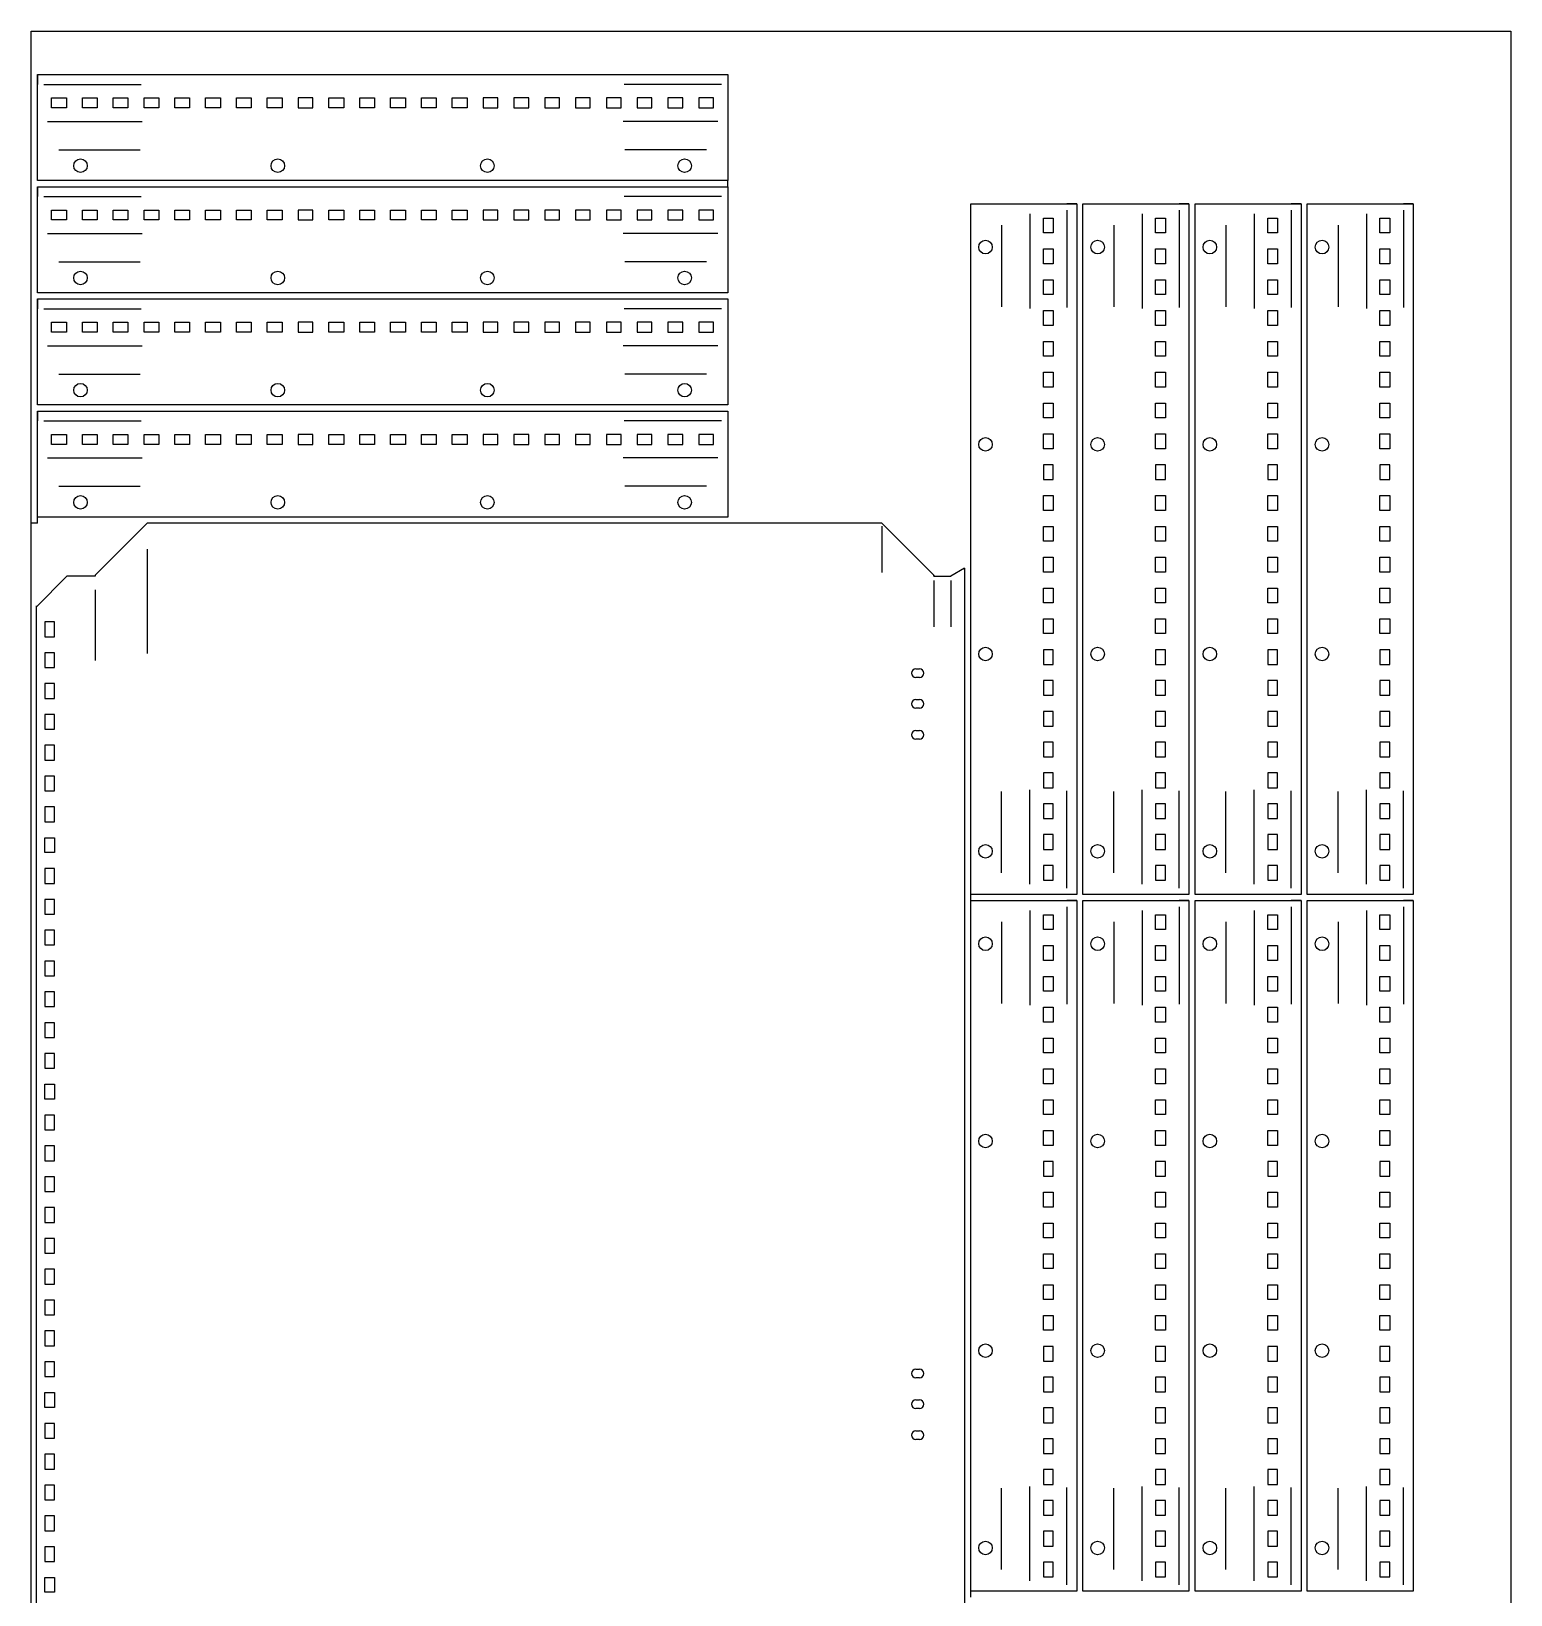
# Model space of a CAD drawing. Header units: millimetres. Extents: x 4422 to 11886, y 3045 to 5549.
# Drawn here: x 9030 to 10230, y 4177 to 5445 of the extents above; entities that cross this region are included whole.
import ezdxf

# ---------------------------------------------------------------- set-up
doc = ezdxf.new("R2010")
doc.units = ezdxf.units.MM

msp = doc.modelspace()

# ---------------------------------------------------------------- linework, layer by layer
for p, q in [((9030.2, 5444.9), (10230.2, 5444.9)), ((9030.2, 3044.9), (9030.2, 5444.9)), ((10230.2, 5444.9), (10230.2, 3044.9)), ((9035.2, 5409.9), (9595.2, 5409.9)), ((9035.2, 5323.9), (9035.2, 5409.9)), ((9035.2, 5409.9), (9035.2, 5401.9)), ((9040.4, 5401.9), (9119.3, 5401.9)), ((9590, 5401.9), (9511.2, 5401.9)), ((9595.2, 5409.9), (9595.2, 5323.9)), ((9035.2, 5348.9), (9035.2, 5371.9)), ((9043.4, 5371.9), (9120.1, 5371.9)), ((9587.1, 5371.9), (9510.4, 5371.9)), ((9035.2, 5323.9), (9035.2, 5348.9)), ((9052.5, 5348.9), (9118.7, 5348.9)), ((9577.9, 5348.9), (9511.8, 5348.9)), ((9035.2, 5323.9), (9035.2, 5335.9)), ((9595.2, 5323.9), (9035.2, 5323.9)), ((9035.2, 5318.9), (9595.2, 5318.9)), ((9035.2, 5232.9), (9035.2, 5318.9)), ((9035.2, 5318.9), (9035.2, 5310.9)), ((9595.2, 5318.9), (9595.2, 5323.9)), ((9595.2, 5318.9), (9595.2, 5232.9)), ((9040.4, 5310.9), (9119.3, 5310.9)), ((9590, 5310.9), (9511.2, 5310.9)), ((9792.2, 4744.9), (9792.2, 5304.9)), ((9792.2, 5304.9), (9878.2, 5304.9)), ((9792.2, 5304.9), (9817.2, 5304.9)), ((9792.2, 5304.9), (9804.2, 5304.9)), ((9817.2, 5304.9), (9840.2, 5304.9)), ((9878.2, 5304.9), (9870.2, 5304.9)), ((9878.2, 5304.9), (9878.2, 4744.9)), ((9883.2, 4744.9), (9883.2, 5304.9)), ((9883.2, 5304.9), (9969.2, 5304.9)), ((9883.2, 5304.9), (9908.2, 5304.9)), ((9883.2, 5304.9), (9895.2, 5304.9)), ((9908.2, 5304.9), (9931.2, 5304.9)), ((9969.2, 5304.9), (9961.2, 5304.9)), ((9969.2, 5304.9), (9969.2, 4744.9)), ((9974.2, 4744.9), (9974.2, 5304.9)), ((9974.2, 5304.9), (10060.2, 5304.9)), ((9974.2, 5304.9), (9999.2, 5304.9)), ((9974.2, 5304.9), (9986.2, 5304.9)), ((9999.2, 5304.9), (10022.2, 5304.9)), ((10060.2, 5304.9), (10052.2, 5304.9)), ((10060.2, 5304.9), (10060.2, 4744.9)), ((10065.2, 4744.9), (10065.2, 5304.9)), ((10065.2, 5304.9), (10151.2, 5304.9)), ((10065.2, 5304.9), (10090.2, 5304.9)), ((10065.2, 5304.9), (10077.2, 5304.9)), ((10090.2, 5304.9), (10113.2, 5304.9)), ((10151.2, 5304.9), (10143.2, 5304.9)), ((10151.2, 5304.9), (10151.2, 4744.9)), ((9817.2, 5287.6), (9817.2, 5221.5)), ((9840.2, 5296.8), (9840.2, 5220.1)), ((9870.2, 5299.8), (9870.2, 5220.9)), ((9908.2, 5287.6), (9908.2, 5221.5)), ((9931.2, 5296.8), (9931.2, 5220.1)), ((9961.2, 5299.8), (9961.2, 5220.9)), ((9999.2, 5287.6), (9999.2, 5221.5)), ((10022.2, 5296.8), (10022.2, 5220.1)), ((10052.2, 5299.8), (10052.2, 5220.9)), ((10090.2, 5287.6), (10090.2, 5221.5)), ((10113.2, 5296.8), (10113.2, 5220.1)), ((10143.2, 5299.8), (10143.2, 5220.9)), ((9035.2, 5257.9), (9035.2, 5280.9)), ((9043.4, 5280.9), (9120.1, 5280.9)), ((9587.1, 5280.9), (9510.4, 5280.9)), ((9035.2, 5232.9), (9035.2, 5257.9)), ((9052.5, 5257.9), (9118.7, 5257.9)), ((9577.9, 5257.9), (9511.8, 5257.9)), ((9035.2, 5232.9), (9035.2, 5244.9)), ((9595.2, 5232.9), (9035.2, 5232.9)), ((9035.2, 5227.9), (9595.2, 5227.9)), ((9035.2, 5141.9), (9035.2, 5227.9)), ((9035.2, 5227.9), (9035.2, 5219.9)), ((9595.2, 5227.9), (9595.2, 5141.9)), ((9040.4, 5219.9), (9119.3, 5219.9)), ((9590, 5219.9), (9511.2, 5219.9)), ((9035.2, 5166.9), (9035.2, 5189.9)), ((9043.4, 5189.9), (9120.1, 5189.9)), ((9587.1, 5189.9), (9510.4, 5189.9)), ((9035.2, 5141.9), (9035.2, 5166.9)), ((9052.5, 5166.9), (9118.7, 5166.9)), ((9577.9, 5166.9), (9511.8, 5166.9)), ((9035.2, 5141.9), (9035.2, 5153.9)), ((9595.2, 5141.9), (9035.2, 5141.9)), ((9035.2, 5136.9), (9595.2, 5136.9)), ((9035.2, 5050.9), (9035.2, 5136.9)), ((9035.2, 5136.9), (9035.2, 5128.9)), ((9595.2, 5136.9), (9595.2, 5050.9)), ((9040.4, 5128.9), (9119.3, 5128.9)), ((9590, 5128.9), (9511.2, 5128.9)), ((9035.2, 5075.9), (9035.2, 5098.9)), ((9043.4, 5098.9), (9120.1, 5098.9)), ((9587.1, 5098.9), (9510.4, 5098.9)), ((9035.2, 5050.9), (9035.2, 5075.9)), ((9052.5, 5075.9), (9118.7, 5075.9)), ((9577.9, 5075.9), (9511.8, 5075.9)), ((9035.2, 5050.9), (9035.2, 5062.9)), ((9035.2, 5045.9), (9035.2, 5050.9)), ((9595.2, 5050.9), (9035.2, 5050.9)), ((9035.2, 5045.9), (9030.2, 5045.9)), ((9720.2, 5045.9), (9124.2, 5045.9)), ((9762.2, 5003.9), (9720.2, 5045.9)), ((9720.2, 5043.5), (9720.2, 5006)), ((9124.2, 5024.8), (9124.2, 4940.4)), ((9787.2, 5009.4), (9776.2, 5002.9)), ((9787.2, 5009.4), (9787.2, 3085.4)), ((9034.2, 4977.9), (9059.2, 5002.9)), ((9082.2, 5002.9), (9059.2, 5002.9)), ((9082.2, 5003.9), (9082.2, 5002.9)), ((9762.2, 5002.9), (9762.2, 5003.9)), ((9762.2, 5003.9), (9762.2, 5002.9)), ((9762.2, 5002.9), (9776.2, 5002.9)), ((9762.2, 4999.4), (9762.2, 4961.9)), ((9776.2, 4999.4), (9776.2, 4961.9)), ((9082.2, 4991.9), (9082.2, 4934.6)), ((9034.2, 4978.9), (9034.2, 3116.9)), ((9817.2, 4762.3), (9817.2, 4828.4)), ((9840.2, 4753.1), (9840.2, 4829.8)), ((9870.2, 4750.1), (9870.2, 4829)), ((9908.2, 4762.3), (9908.2, 4828.4)), ((9931.2, 4753.1), (9931.2, 4829.8)), ((9961.2, 4750.1), (9961.2, 4829)), ((9999.2, 4762.3), (9999.2, 4828.4)), ((10022.2, 4753.1), (10022.2, 4829.8)), ((10052.2, 4750.1), (10052.2, 4829)), ((10090.2, 4762.3), (10090.2, 4828.4)), ((10113.2, 4753.1), (10113.2, 4829.8)), ((10143.2, 4750.1), (10143.2, 4829)), ((9792.2, 4739.9), (9792.2, 4744.9)), ((9878.2, 4744.9), (9792.2, 4744.9)), ((9969.2, 4744.9), (9883.2, 4744.9)), ((10060.2, 4744.9), (9974.2, 4744.9)), ((10151.2, 4744.9), (10065.2, 4744.9)), ((9792.2, 4179.9), (9792.2, 4739.9)), ((9792.2, 4739.9), (9878.2, 4739.9)), ((9792.2, 4739.9), (9817.2, 4739.9)), ((9792.2, 4739.9), (9804.2, 4739.9)), ((9817.2, 4739.9), (9840.2, 4739.9)), ((9840.2, 4731.8), (9840.2, 4655.1)), ((9878.2, 4739.9), (9870.2, 4739.9)), ((9870.2, 4734.8), (9870.2, 4655.9)), ((9878.2, 4739.9), (9878.2, 4179.9)), ((9883.2, 4179.9), (9883.2, 4739.9)), ((9883.2, 4739.9), (9969.2, 4739.9)), ((9883.2, 4739.9), (9908.2, 4739.9)), ((9883.2, 4739.9), (9895.2, 4739.9)), ((9908.2, 4739.9), (9931.2, 4739.9)), ((9931.2, 4731.8), (9931.2, 4655.1)), ((9969.2, 4739.9), (9961.2, 4739.9)), ((9961.2, 4734.8), (9961.2, 4655.9)), ((9969.2, 4739.9), (9969.2, 4179.9)), ((9974.2, 4179.9), (9974.2, 4739.9)), ((9974.2, 4739.9), (10060.2, 4739.9)), ((9974.2, 4739.9), (9999.2, 4739.9)), ((9974.2, 4739.9), (9986.2, 4739.9)), ((9999.2, 4739.9), (10022.2, 4739.9)), ((10022.2, 4731.8), (10022.2, 4655.1)), ((10060.2, 4739.9), (10052.2, 4739.9)), ((10052.2, 4734.8), (10052.2, 4655.9)), ((10060.2, 4739.9), (10060.2, 4179.9)), ((10065.2, 4179.9), (10065.2, 4739.9)), ((10065.2, 4739.9), (10151.2, 4739.9)), ((10065.2, 4739.9), (10090.2, 4739.9)), ((10065.2, 4739.9), (10077.2, 4739.9)), ((10090.2, 4739.9), (10113.2, 4739.9)), ((10113.2, 4731.8), (10113.2, 4655.1)), ((10151.2, 4739.9), (10143.2, 4739.9)), ((10143.2, 4734.8), (10143.2, 4655.9)), ((10151.2, 4739.9), (10151.2, 4179.9)), ((9817.2, 4722.6), (9817.2, 4656.5)), ((9908.2, 4722.6), (9908.2, 4656.5)), ((9999.2, 4722.6), (9999.2, 4656.5)), ((10090.2, 4722.6), (10090.2, 4656.5)), ((9817.2, 4197.3), (9817.2, 4263.4)), ((9840.2, 4188.1), (9840.2, 4264.8)), ((9870.2, 4185.1), (9870.2, 4264)), ((9908.2, 4197.3), (9908.2, 4263.4)), ((9931.2, 4188.1), (9931.2, 4264.8)), ((9961.2, 4185.1), (9961.2, 4264)), ((9999.2, 4197.3), (9999.2, 4263.4)), ((10022.2, 4188.1), (10022.2, 4264.8)), ((10052.2, 4185.1), (10052.2, 4264)), ((10090.2, 4197.3), (10090.2, 4263.4)), ((10113.2, 4188.1), (10113.2, 4264.8)), ((10143.2, 4185.1), (10143.2, 4264)), ((9792.2, 4174.9), (9792.2, 4179.9)), ((9878.2, 4179.9), (9792.2, 4179.9)), ((9969.2, 4179.9), (9883.2, 4179.9)), ((10060.2, 4179.9), (9974.2, 4179.9)), ((10151.2, 4179.9), (10065.2, 4179.9))]:
    msp.add_line(p, q)
at = {"color": 1}
for p, q in [((9124.2, 5045.9), (9082.2, 5003.9)), ((9787.2, 5008.4), (9787.2, 5009.4)), ((9082.2, 5003.9), (9082.2, 5002.9)), ((9034.2, 4977.9), (9034.2, 4920.4))]:
    msp.add_line(p, q, dxfattribs=at)
at = {"color": 0}
for points in [[(9058.7, 5382.9), (9046.7, 5382.9), (9046.7, 5390.9), (9058.7, 5390.9)], [(9083.7, 5382.9), (9071.7, 5382.9), (9071.7, 5390.9), (9083.7, 5390.9)], [(9108.7, 5382.9), (9096.7, 5382.9), (9096.7, 5390.9), (9108.7, 5390.9)], [(9133.7, 5382.9), (9121.7, 5382.9), (9121.7, 5390.9), (9133.7, 5390.9)], [(9158.7, 5382.9), (9146.7, 5382.9), (9146.7, 5390.9), (9158.7, 5390.9)], [(9183.7, 5382.9), (9171.7, 5382.9), (9171.7, 5390.9), (9183.7, 5390.9)], [(9208.7, 5382.9), (9196.7, 5382.9), (9196.7, 5390.9), (9208.7, 5390.9)], [(9233.7, 5382.9), (9221.7, 5382.9), (9221.7, 5390.9), (9233.7, 5390.9)], [(9246.7, 5382.9), (9258.7, 5382.9), (9258.7, 5390.9), (9246.7, 5390.9)], [(9283.7, 5382.9), (9271.7, 5382.9), (9271.7, 5390.9), (9283.7, 5390.9)], [(9308.7, 5382.9), (9296.7, 5382.9), (9296.7, 5390.9), (9308.7, 5390.9)], [(9333.7, 5382.9), (9321.7, 5382.9), (9321.7, 5390.9), (9333.7, 5390.9)], [(9358.7, 5382.9), (9346.7, 5382.9), (9346.7, 5390.9), (9358.7, 5390.9)], [(9383.7, 5382.9), (9371.7, 5382.9), (9371.7, 5390.9), (9383.7, 5390.9)], [(9396.7, 5382.9), (9408.7, 5382.9), (9408.7, 5390.9), (9396.7, 5390.9)], [(9421.7, 5382.9), (9433.7, 5382.9), (9433.7, 5390.9), (9421.7, 5390.9)], [(9446.7, 5382.9), (9458.7, 5382.9), (9458.7, 5390.9), (9446.7, 5390.9)], [(9471.7, 5382.9), (9483.7, 5382.9), (9483.7, 5390.9), (9471.7, 5390.9)], [(9496.7, 5382.9), (9508.7, 5382.9), (9508.7, 5390.9), (9496.7, 5390.9)], [(9521.7, 5382.9), (9533.7, 5382.9), (9533.7, 5390.9), (9521.7, 5390.9)], [(9546.7, 5382.9), (9558.7, 5382.9), (9558.7, 5390.9), (9546.7, 5390.9)], [(9571.7, 5382.9), (9583.7, 5382.9), (9583.7, 5390.9), (9571.7, 5390.9)], [(9058.7, 5291.9), (9046.7, 5291.9), (9046.7, 5299.9), (9058.7, 5299.9)], [(9083.7, 5291.9), (9071.7, 5291.9), (9071.7, 5299.9), (9083.7, 5299.9)], [(9108.7, 5291.9), (9096.7, 5291.9), (9096.7, 5299.9), (9108.7, 5299.9)], [(9133.7, 5291.9), (9121.7, 5291.9), (9121.7, 5299.9), (9133.7, 5299.9)], [(9158.7, 5291.9), (9146.7, 5291.9), (9146.7, 5299.9), (9158.7, 5299.9)], [(9183.7, 5291.9), (9171.7, 5291.9), (9171.7, 5299.9), (9183.7, 5299.9)], [(9208.7, 5291.9), (9196.7, 5291.9), (9196.7, 5299.9), (9208.7, 5299.9)], [(9233.7, 5291.9), (9221.7, 5291.9), (9221.7, 5299.9), (9233.7, 5299.9)], [(9246.7, 5291.9), (9258.7, 5291.9), (9258.7, 5299.9), (9246.7, 5299.9)], [(9283.7, 5291.9), (9271.7, 5291.9), (9271.7, 5299.9), (9283.7, 5299.9)], [(9308.7, 5291.9), (9296.7, 5291.9), (9296.7, 5299.9), (9308.7, 5299.9)], [(9333.7, 5291.9), (9321.7, 5291.9), (9321.7, 5299.9), (9333.7, 5299.9)], [(9358.7, 5291.9), (9346.7, 5291.9), (9346.7, 5299.9), (9358.7, 5299.9)], [(9383.7, 5291.9), (9371.7, 5291.9), (9371.7, 5299.9), (9383.7, 5299.9)], [(9396.7, 5291.9), (9408.7, 5291.9), (9408.7, 5299.9), (9396.7, 5299.9)], [(9421.7, 5291.9), (9433.7, 5291.9), (9433.7, 5299.9), (9421.7, 5299.9)], [(9446.7, 5291.9), (9458.7, 5291.9), (9458.7, 5299.9), (9446.7, 5299.9)], [(9471.7, 5291.9), (9483.7, 5291.9), (9483.7, 5299.9), (9471.7, 5299.9)], [(9496.7, 5291.9), (9508.7, 5291.9), (9508.7, 5299.9), (9496.7, 5299.9)], [(9521.7, 5291.9), (9533.7, 5291.9), (9533.7, 5299.9), (9521.7, 5299.9)], [(9546.7, 5291.9), (9558.7, 5291.9), (9558.7, 5299.9), (9546.7, 5299.9)], [(9571.7, 5291.9), (9583.7, 5291.9), (9583.7, 5299.9), (9571.7, 5299.9)], [(9851.2, 5281.4), (9851.2, 5293.4), (9859.2, 5293.4), (9859.2, 5281.4)], [(9942.2, 5281.4), (9942.2, 5293.4), (9950.2, 5293.4), (9950.2, 5281.4)], [(10033.2, 5281.4), (10033.2, 5293.4), (10041.2, 5293.4), (10041.2, 5281.4)], [(10124.2, 5281.4), (10124.2, 5293.4), (10132.2, 5293.4), (10132.2, 5281.4)], [(9851.2, 5256.4), (9851.2, 5268.4), (9859.2, 5268.4), (9859.2, 5256.4)], [(9942.2, 5256.4), (9942.2, 5268.4), (9950.2, 5268.4), (9950.2, 5256.4)], [(10033.2, 5256.4), (10033.2, 5268.4), (10041.2, 5268.4), (10041.2, 5256.4)], [(10124.2, 5256.4), (10124.2, 5268.4), (10132.2, 5268.4), (10132.2, 5256.4)], [(9851.2, 5231.4), (9851.2, 5243.4), (9859.2, 5243.4), (9859.2, 5231.4)], [(9942.2, 5231.4), (9942.2, 5243.4), (9950.2, 5243.4), (9950.2, 5231.4)], [(10033.2, 5231.4), (10033.2, 5243.4), (10041.2, 5243.4), (10041.2, 5231.4)], [(10124.2, 5231.4), (10124.2, 5243.4), (10132.2, 5243.4), (10132.2, 5231.4)], [(9851.2, 5206.4), (9851.2, 5218.4), (9859.2, 5218.4), (9859.2, 5206.4)], [(9942.2, 5206.4), (9942.2, 5218.4), (9950.2, 5218.4), (9950.2, 5206.4)], [(10033.2, 5206.4), (10033.2, 5218.4), (10041.2, 5218.4), (10041.2, 5206.4)], [(10124.2, 5206.4), (10124.2, 5218.4), (10132.2, 5218.4), (10132.2, 5206.4)], [(9058.7, 5200.9), (9046.7, 5200.9), (9046.7, 5208.9), (9058.7, 5208.9)], [(9083.7, 5200.9), (9071.7, 5200.9), (9071.7, 5208.9), (9083.7, 5208.9)], [(9108.7, 5200.9), (9096.7, 5200.9), (9096.7, 5208.9), (9108.7, 5208.9)], [(9133.7, 5200.9), (9121.7, 5200.9), (9121.7, 5208.9), (9133.7, 5208.9)], [(9158.7, 5200.9), (9146.7, 5200.9), (9146.7, 5208.9), (9158.7, 5208.9)], [(9183.7, 5200.9), (9171.7, 5200.9), (9171.7, 5208.9), (9183.7, 5208.9)], [(9208.7, 5200.9), (9196.7, 5200.9), (9196.7, 5208.9), (9208.7, 5208.9)], [(9233.7, 5200.9), (9221.7, 5200.9), (9221.7, 5208.9), (9233.7, 5208.9)], [(9246.7, 5200.9), (9258.7, 5200.9), (9258.7, 5208.9), (9246.7, 5208.9)], [(9283.7, 5200.9), (9271.7, 5200.9), (9271.7, 5208.9), (9283.7, 5208.9)], [(9308.7, 5200.9), (9296.7, 5200.9), (9296.7, 5208.9), (9308.7, 5208.9)], [(9333.7, 5200.9), (9321.7, 5200.9), (9321.7, 5208.9), (9333.7, 5208.9)], [(9358.7, 5200.9), (9346.7, 5200.9), (9346.7, 5208.9), (9358.7, 5208.9)], [(9383.7, 5200.9), (9371.7, 5200.9), (9371.7, 5208.9), (9383.7, 5208.9)], [(9396.7, 5200.9), (9408.7, 5200.9), (9408.7, 5208.9), (9396.7, 5208.9)], [(9421.7, 5200.9), (9433.7, 5200.9), (9433.7, 5208.9), (9421.7, 5208.9)], [(9446.7, 5200.9), (9458.7, 5200.9), (9458.7, 5208.9), (9446.7, 5208.9)], [(9471.7, 5200.9), (9483.7, 5200.9), (9483.7, 5208.9), (9471.7, 5208.9)], [(9496.7, 5200.9), (9508.7, 5200.9), (9508.7, 5208.9), (9496.7, 5208.9)], [(9521.7, 5200.9), (9533.7, 5200.9), (9533.7, 5208.9), (9521.7, 5208.9)], [(9546.7, 5200.9), (9558.7, 5200.9), (9558.7, 5208.9), (9546.7, 5208.9)], [(9571.7, 5200.9), (9583.7, 5200.9), (9583.7, 5208.9), (9571.7, 5208.9)], [(9851.2, 5181.4), (9851.2, 5193.4), (9859.2, 5193.4), (9859.2, 5181.4)], [(9942.2, 5181.4), (9942.2, 5193.4), (9950.2, 5193.4), (9950.2, 5181.4)], [(10033.2, 5181.4), (10033.2, 5193.4), (10041.2, 5193.4), (10041.2, 5181.4)], [(10124.2, 5181.4), (10124.2, 5193.4), (10132.2, 5193.4), (10132.2, 5181.4)], [(9851.2, 5156.4), (9851.2, 5168.4), (9859.2, 5168.4), (9859.2, 5156.4)], [(9942.2, 5156.4), (9942.2, 5168.4), (9950.2, 5168.4), (9950.2, 5156.4)], [(10033.2, 5156.4), (10033.2, 5168.4), (10041.2, 5168.4), (10041.2, 5156.4)], [(10124.2, 5156.4), (10124.2, 5168.4), (10132.2, 5168.4), (10132.2, 5156.4)], [(9851.2, 5131.4), (9851.2, 5143.4), (9859.2, 5143.4), (9859.2, 5131.4)], [(9942.2, 5131.4), (9942.2, 5143.4), (9950.2, 5143.4), (9950.2, 5131.4)], [(10033.2, 5131.4), (10033.2, 5143.4), (10041.2, 5143.4), (10041.2, 5131.4)], [(10124.2, 5131.4), (10124.2, 5143.4), (10132.2, 5143.4), (10132.2, 5131.4)], [(9058.7, 5109.9), (9046.7, 5109.9), (9046.7, 5117.9), (9058.7, 5117.9)], [(9083.7, 5109.9), (9071.7, 5109.9), (9071.7, 5117.9), (9083.7, 5117.9)], [(9108.7, 5109.9), (9096.7, 5109.9), (9096.7, 5117.9), (9108.7, 5117.9)], [(9133.7, 5109.9), (9121.7, 5109.9), (9121.7, 5117.9), (9133.7, 5117.9)], [(9158.7, 5109.9), (9146.7, 5109.9), (9146.7, 5117.9), (9158.7, 5117.9)], [(9183.7, 5109.9), (9171.7, 5109.9), (9171.7, 5117.9), (9183.7, 5117.9)], [(9208.7, 5109.9), (9196.7, 5109.9), (9196.7, 5117.9), (9208.7, 5117.9)], [(9233.7, 5109.9), (9221.7, 5109.9), (9221.7, 5117.9), (9233.7, 5117.9)], [(9246.7, 5109.9), (9258.7, 5109.9), (9258.7, 5117.9), (9246.7, 5117.9)], [(9283.7, 5109.9), (9271.7, 5109.9), (9271.7, 5117.9), (9283.7, 5117.9)], [(9308.7, 5109.9), (9296.7, 5109.9), (9296.7, 5117.9), (9308.7, 5117.9)], [(9333.7, 5109.9), (9321.7, 5109.9), (9321.7, 5117.9), (9333.7, 5117.9)], [(9358.7, 5109.9), (9346.7, 5109.9), (9346.7, 5117.9), (9358.7, 5117.9)], [(9383.7, 5109.9), (9371.7, 5109.9), (9371.7, 5117.9), (9383.7, 5117.9)], [(9396.7, 5109.9), (9408.7, 5109.9), (9408.7, 5117.9), (9396.7, 5117.9)], [(9421.7, 5109.9), (9433.7, 5109.9), (9433.7, 5117.9), (9421.7, 5117.9)], [(9446.7, 5109.9), (9458.7, 5109.9), (9458.7, 5117.9), (9446.7, 5117.9)], [(9471.7, 5109.9), (9483.7, 5109.9), (9483.7, 5117.9), (9471.7, 5117.9)], [(9496.7, 5109.9), (9508.7, 5109.9), (9508.7, 5117.9), (9496.7, 5117.9)], [(9521.7, 5109.9), (9533.7, 5109.9), (9533.7, 5117.9), (9521.7, 5117.9)], [(9546.7, 5109.9), (9558.7, 5109.9), (9558.7, 5117.9), (9546.7, 5117.9)], [(9571.7, 5109.9), (9583.7, 5109.9), (9583.7, 5117.9), (9571.7, 5117.9)], [(9851.2, 5106.4), (9851.2, 5118.4), (9859.2, 5118.4), (9859.2, 5106.4)], [(9942.2, 5106.4), (9942.2, 5118.4), (9950.2, 5118.4), (9950.2, 5106.4)], [(10033.2, 5106.4), (10033.2, 5118.4), (10041.2, 5118.4), (10041.2, 5106.4)], [(10124.2, 5106.4), (10124.2, 5118.4), (10132.2, 5118.4), (10132.2, 5106.4)], [(9851.2, 5093.4), (9851.2, 5081.4), (9859.2, 5081.4), (9859.2, 5093.4)], [(9942.2, 5093.4), (9942.2, 5081.4), (9950.2, 5081.4), (9950.2, 5093.4)], [(10033.2, 5093.4), (10033.2, 5081.4), (10041.2, 5081.4), (10041.2, 5093.4)], [(10124.2, 5093.4), (10124.2, 5081.4), (10132.2, 5081.4), (10132.2, 5093.4)], [(9851.2, 5056.4), (9851.2, 5068.4), (9859.2, 5068.4), (9859.2, 5056.4)], [(9942.2, 5056.4), (9942.2, 5068.4), (9950.2, 5068.4), (9950.2, 5056.4)], [(10033.2, 5056.4), (10033.2, 5068.4), (10041.2, 5068.4), (10041.2, 5056.4)], [(10124.2, 5056.4), (10124.2, 5068.4), (10132.2, 5068.4), (10132.2, 5056.4)], [(9851.2, 5031.4), (9851.2, 5043.4), (9859.2, 5043.4), (9859.2, 5031.4)], [(9942.2, 5031.4), (9942.2, 5043.4), (9950.2, 5043.4), (9950.2, 5031.4)], [(10033.2, 5031.4), (10033.2, 5043.4), (10041.2, 5043.4), (10041.2, 5031.4)], [(10124.2, 5031.4), (10124.2, 5043.4), (10132.2, 5043.4), (10132.2, 5031.4)], [(9851.2, 5006.4), (9851.2, 5018.4), (9859.2, 5018.4), (9859.2, 5006.4)], [(9942.2, 5006.4), (9942.2, 5018.4), (9950.2, 5018.4), (9950.2, 5006.4)], [(10033.2, 5006.4), (10033.2, 5018.4), (10041.2, 5018.4), (10041.2, 5006.4)], [(10124.2, 5006.4), (10124.2, 5018.4), (10132.2, 5018.4), (10132.2, 5006.4)], [(9851.2, 4981.4), (9851.2, 4993.4), (9859.2, 4993.4), (9859.2, 4981.4)], [(9942.2, 4981.4), (9942.2, 4993.4), (9950.2, 4993.4), (9950.2, 4981.4)], [(10033.2, 4981.4), (10033.2, 4993.4), (10041.2, 4993.4), (10041.2, 4981.4)], [(10124.2, 4981.4), (10124.2, 4993.4), (10132.2, 4993.4), (10132.2, 4981.4)], [(9049.2, 4953.9), (9049.2, 4965.9), (9041.2, 4965.9), (9041.2, 4953.9)], [(9851.2, 4956.4), (9851.2, 4968.4), (9859.2, 4968.4), (9859.2, 4956.4)], [(9942.2, 4956.4), (9942.2, 4968.4), (9950.2, 4968.4), (9950.2, 4956.4)], [(10033.2, 4956.4), (10033.2, 4968.4), (10041.2, 4968.4), (10041.2, 4956.4)], [(10124.2, 4956.4), (10124.2, 4968.4), (10132.2, 4968.4), (10132.2, 4956.4)], [(9049.2, 4928.9), (9049.2, 4940.9), (9041.2, 4940.9), (9041.2, 4928.9)], [(9851.2, 4943.4), (9851.2, 4931.4), (9859.2, 4931.4), (9859.2, 4943.4)], [(9942.2, 4943.4), (9942.2, 4931.4), (9950.2, 4931.4), (9950.2, 4943.4)], [(10033.2, 4943.4), (10033.2, 4931.4), (10041.2, 4931.4), (10041.2, 4943.4)], [(10124.2, 4943.4), (10124.2, 4931.4), (10132.2, 4931.4), (10132.2, 4943.4)], [(9049.2, 4903.9), (9049.2, 4915.9), (9041.2, 4915.9), (9041.2, 4903.9)], [(9851.2, 4918.4), (9851.2, 4906.4), (9859.2, 4906.4), (9859.2, 4918.4)], [(9942.2, 4918.4), (9942.2, 4906.4), (9950.2, 4906.4), (9950.2, 4918.4)], [(10033.2, 4918.4), (10033.2, 4906.4), (10041.2, 4906.4), (10041.2, 4918.4)], [(10124.2, 4918.4), (10124.2, 4906.4), (10132.2, 4906.4), (10132.2, 4918.4)], [(9049.2, 4878.9), (9049.2, 4890.9), (9041.2, 4890.9), (9041.2, 4878.9)], [(9851.2, 4893.4), (9851.2, 4881.4), (9859.2, 4881.4), (9859.2, 4893.4)], [(9942.2, 4893.4), (9942.2, 4881.4), (9950.2, 4881.4), (9950.2, 4893.4)], [(10033.2, 4893.4), (10033.2, 4881.4), (10041.2, 4881.4), (10041.2, 4893.4)], [(10124.2, 4893.4), (10124.2, 4881.4), (10132.2, 4881.4), (10132.2, 4893.4)], [(9049.2, 4853.9), (9049.2, 4865.9), (9041.2, 4865.9), (9041.2, 4853.9)], [(9851.2, 4868.4), (9851.2, 4856.4), (9859.2, 4856.4), (9859.2, 4868.4)], [(9942.2, 4868.4), (9942.2, 4856.4), (9950.2, 4856.4), (9950.2, 4868.4)], [(10033.2, 4868.4), (10033.2, 4856.4), (10041.2, 4856.4), (10041.2, 4868.4)], [(10124.2, 4868.4), (10124.2, 4856.4), (10132.2, 4856.4), (10132.2, 4868.4)], [(9049.2, 4828.9), (9049.2, 4840.9), (9041.2, 4840.9), (9041.2, 4828.9)], [(9851.2, 4843.4), (9851.2, 4831.4), (9859.2, 4831.4), (9859.2, 4843.4)], [(9942.2, 4843.4), (9942.2, 4831.4), (9950.2, 4831.4), (9950.2, 4843.4)], [(10033.2, 4843.4), (10033.2, 4831.4), (10041.2, 4831.4), (10041.2, 4843.4)], [(10124.2, 4843.4), (10124.2, 4831.4), (10132.2, 4831.4), (10132.2, 4843.4)], [(9851.2, 4818.4), (9851.2, 4806.4), (9859.2, 4806.4), (9859.2, 4818.4)], [(9942.2, 4818.4), (9942.2, 4806.4), (9950.2, 4806.4), (9950.2, 4818.4)], [(10033.2, 4818.4), (10033.2, 4806.4), (10041.2, 4806.4), (10041.2, 4818.4)], [(10124.2, 4818.4), (10124.2, 4806.4), (10132.2, 4806.4), (10132.2, 4818.4)], [(9049.2, 4803.9), (9049.2, 4815.9), (9041.2, 4815.9), (9041.2, 4803.9)], [(9851.2, 4793.4), (9851.2, 4781.4), (9859.2, 4781.4), (9859.2, 4793.4)], [(9942.2, 4793.4), (9942.2, 4781.4), (9950.2, 4781.4), (9950.2, 4793.4)], [(10033.2, 4793.4), (10033.2, 4781.4), (10041.2, 4781.4), (10041.2, 4793.4)], [(10124.2, 4793.4), (10124.2, 4781.4), (10132.2, 4781.4), (10132.2, 4793.4)], [(9049.2, 4790.9), (9049.2, 4778.9), (9041.2, 4778.9), (9041.2, 4790.9)], [(9851.2, 4768.4), (9851.2, 4756.4), (9859.2, 4756.4), (9859.2, 4768.4)], [(9942.2, 4768.4), (9942.2, 4756.4), (9950.2, 4756.4), (9950.2, 4768.4)], [(10033.2, 4768.4), (10033.2, 4756.4), (10041.2, 4756.4), (10041.2, 4768.4)], [(10124.2, 4768.4), (10124.2, 4756.4), (10132.2, 4756.4), (10132.2, 4768.4)], [(9049.2, 4753.9), (9049.2, 4765.9), (9041.2, 4765.9), (9041.2, 4753.9)], [(9049.2, 4728.9), (9049.2, 4740.9), (9041.2, 4740.9), (9041.2, 4728.9)], [(9851.2, 4716.4), (9851.2, 4728.4), (9859.2, 4728.4), (9859.2, 4716.4)], [(9942.2, 4716.4), (9942.2, 4728.4), (9950.2, 4728.4), (9950.2, 4716.4)], [(10033.2, 4716.4), (10033.2, 4728.4), (10041.2, 4728.4), (10041.2, 4716.4)], [(10124.2, 4716.4), (10124.2, 4728.4), (10132.2, 4728.4), (10132.2, 4716.4)], [(9049.2, 4703.9), (9049.2, 4715.9), (9041.2, 4715.9), (9041.2, 4703.9)], [(9851.2, 4691.4), (9851.2, 4703.4), (9859.2, 4703.4), (9859.2, 4691.4)], [(9942.2, 4691.4), (9942.2, 4703.4), (9950.2, 4703.4), (9950.2, 4691.4)], [(10033.2, 4691.4), (10033.2, 4703.4), (10041.2, 4703.4), (10041.2, 4691.4)], [(10124.2, 4691.4), (10124.2, 4703.4), (10132.2, 4703.4), (10132.2, 4691.4)], [(9049.2, 4678.9), (9049.2, 4690.9), (9041.2, 4690.9), (9041.2, 4678.9)], [(9851.2, 4666.4), (9851.2, 4678.4), (9859.2, 4678.4), (9859.2, 4666.4)], [(9942.2, 4666.4), (9942.2, 4678.4), (9950.2, 4678.4), (9950.2, 4666.4)], [(10033.2, 4666.4), (10033.2, 4678.4), (10041.2, 4678.4), (10041.2, 4666.4)], [(10124.2, 4666.4), (10124.2, 4678.4), (10132.2, 4678.4), (10132.2, 4666.4)], [(9049.2, 4653.9), (9049.2, 4665.9), (9041.2, 4665.9), (9041.2, 4653.9)], [(9049.2, 4628.9), (9049.2, 4640.9), (9041.2, 4640.9), (9041.2, 4628.9)], [(9851.2, 4641.4), (9851.2, 4653.4), (9859.2, 4653.4), (9859.2, 4641.4)], [(9942.2, 4641.4), (9942.2, 4653.4), (9950.2, 4653.4), (9950.2, 4641.4)], [(10033.2, 4641.4), (10033.2, 4653.4), (10041.2, 4653.4), (10041.2, 4641.4)], [(10124.2, 4641.4), (10124.2, 4653.4), (10132.2, 4653.4), (10132.2, 4641.4)], [(9851.2, 4616.4), (9851.2, 4628.4), (9859.2, 4628.4), (9859.2, 4616.4)], [(9942.2, 4616.4), (9942.2, 4628.4), (9950.2, 4628.4), (9950.2, 4616.4)], [(10033.2, 4616.4), (10033.2, 4628.4), (10041.2, 4628.4), (10041.2, 4616.4)], [(10124.2, 4616.4), (10124.2, 4628.4), (10132.2, 4628.4), (10132.2, 4616.4)], [(9049.2, 4603.9), (9049.2, 4615.9), (9041.2, 4615.9), (9041.2, 4603.9)], [(9851.2, 4591.4), (9851.2, 4603.4), (9859.2, 4603.4), (9859.2, 4591.4)], [(9942.2, 4591.4), (9942.2, 4603.4), (9950.2, 4603.4), (9950.2, 4591.4)], [(10033.2, 4591.4), (10033.2, 4603.4), (10041.2, 4603.4), (10041.2, 4591.4)], [(10124.2, 4591.4), (10124.2, 4603.4), (10132.2, 4603.4), (10132.2, 4591.4)], [(9049.2, 4590.9), (9049.2, 4578.9), (9041.2, 4578.9), (9041.2, 4590.9)], [(9851.2, 4566.4), (9851.2, 4578.4), (9859.2, 4578.4), (9859.2, 4566.4)], [(9942.2, 4566.4), (9942.2, 4578.4), (9950.2, 4578.4), (9950.2, 4566.4)], [(10033.2, 4566.4), (10033.2, 4578.4), (10041.2, 4578.4), (10041.2, 4566.4)], [(10124.2, 4566.4), (10124.2, 4578.4), (10132.2, 4578.4), (10132.2, 4566.4)], [(9049.2, 4553.9), (9049.2, 4565.9), (9041.2, 4565.9), (9041.2, 4553.9)], [(9851.2, 4541.4), (9851.2, 4553.4), (9859.2, 4553.4), (9859.2, 4541.4)], [(9942.2, 4541.4), (9942.2, 4553.4), (9950.2, 4553.4), (9950.2, 4541.4)], [(10033.2, 4541.4), (10033.2, 4553.4), (10041.2, 4553.4), (10041.2, 4541.4)], [(10124.2, 4541.4), (10124.2, 4553.4), (10132.2, 4553.4), (10132.2, 4541.4)], [(9049.2, 4528.9), (9049.2, 4540.9), (9041.2, 4540.9), (9041.2, 4528.9)], [(9851.2, 4528.4), (9851.2, 4516.4), (9859.2, 4516.4), (9859.2, 4528.4)], [(9942.2, 4528.4), (9942.2, 4516.4), (9950.2, 4516.4), (9950.2, 4528.4)], [(10033.2, 4528.4), (10033.2, 4516.4), (10041.2, 4516.4), (10041.2, 4528.4)], [(10124.2, 4528.4), (10124.2, 4516.4), (10132.2, 4516.4), (10132.2, 4528.4)], [(9049.2, 4503.9), (9049.2, 4515.9), (9041.2, 4515.9), (9041.2, 4503.9)], [(9851.2, 4491.4), (9851.2, 4503.4), (9859.2, 4503.4), (9859.2, 4491.4)], [(9942.2, 4491.4), (9942.2, 4503.4), (9950.2, 4503.4), (9950.2, 4491.4)], [(10033.2, 4491.4), (10033.2, 4503.4), (10041.2, 4503.4), (10041.2, 4491.4)], [(10124.2, 4491.4), (10124.2, 4503.4), (10132.2, 4503.4), (10132.2, 4491.4)], [(9049.2, 4478.9), (9049.2, 4490.9), (9041.2, 4490.9), (9041.2, 4478.9)], [(9851.2, 4466.4), (9851.2, 4478.4), (9859.2, 4478.4), (9859.2, 4466.4)], [(9942.2, 4466.4), (9942.2, 4478.4), (9950.2, 4478.4), (9950.2, 4466.4)], [(10033.2, 4466.4), (10033.2, 4478.4), (10041.2, 4478.4), (10041.2, 4466.4)], [(10124.2, 4466.4), (10124.2, 4478.4), (10132.2, 4478.4), (10132.2, 4466.4)], [(9049.2, 4453.9), (9049.2, 4465.9), (9041.2, 4465.9), (9041.2, 4453.9)], [(9851.2, 4441.4), (9851.2, 4453.4), (9859.2, 4453.4), (9859.2, 4441.4)], [(9942.2, 4441.4), (9942.2, 4453.4), (9950.2, 4453.4), (9950.2, 4441.4)], [(10033.2, 4441.4), (10033.2, 4453.4), (10041.2, 4453.4), (10041.2, 4441.4)], [(10124.2, 4441.4), (10124.2, 4453.4), (10132.2, 4453.4), (10132.2, 4441.4)], [(9049.2, 4428.9), (9049.2, 4440.9), (9041.2, 4440.9), (9041.2, 4428.9)], [(9851.2, 4416.4), (9851.2, 4428.4), (9859.2, 4428.4), (9859.2, 4416.4)], [(9942.2, 4416.4), (9942.2, 4428.4), (9950.2, 4428.4), (9950.2, 4416.4)], [(10033.2, 4416.4), (10033.2, 4428.4), (10041.2, 4428.4), (10041.2, 4416.4)], [(10124.2, 4416.4), (10124.2, 4428.4), (10132.2, 4428.4), (10132.2, 4416.4)], [(9049.2, 4403.9), (9049.2, 4415.9), (9041.2, 4415.9), (9041.2, 4403.9)], [(9851.2, 4391.4), (9851.2, 4403.4), (9859.2, 4403.4), (9859.2, 4391.4)], [(9942.2, 4391.4), (9942.2, 4403.4), (9950.2, 4403.4), (9950.2, 4391.4)], [(10033.2, 4391.4), (10033.2, 4403.4), (10041.2, 4403.4), (10041.2, 4391.4)], [(10124.2, 4391.4), (10124.2, 4403.4), (10132.2, 4403.4), (10132.2, 4391.4)], [(9049.2, 4378.9), (9049.2, 4390.9), (9041.2, 4390.9), (9041.2, 4378.9)], [(9851.2, 4378.4), (9851.2, 4366.4), (9859.2, 4366.4), (9859.2, 4378.4)], [(9942.2, 4378.4), (9942.2, 4366.4), (9950.2, 4366.4), (9950.2, 4378.4)], [(10033.2, 4378.4), (10033.2, 4366.4), (10041.2, 4366.4), (10041.2, 4378.4)], [(10124.2, 4378.4), (10124.2, 4366.4), (10132.2, 4366.4), (10132.2, 4378.4)], [(9049.2, 4353.9), (9049.2, 4365.9), (9041.2, 4365.9), (9041.2, 4353.9)], [(9851.2, 4353.4), (9851.2, 4341.4), (9859.2, 4341.4), (9859.2, 4353.4)], [(9942.2, 4353.4), (9942.2, 4341.4), (9950.2, 4341.4), (9950.2, 4353.4)], [(10033.2, 4353.4), (10033.2, 4341.4), (10041.2, 4341.4), (10041.2, 4353.4)], [(10124.2, 4353.4), (10124.2, 4341.4), (10132.2, 4341.4), (10132.2, 4353.4)], [(9049.2, 4340.9), (9049.2, 4328.9), (9041.2, 4328.9), (9041.2, 4340.9)], [(9851.2, 4328.4), (9851.2, 4316.4), (9859.2, 4316.4), (9859.2, 4328.4)], [(9942.2, 4328.4), (9942.2, 4316.4), (9950.2, 4316.4), (9950.2, 4328.4)], [(10033.2, 4328.4), (10033.2, 4316.4), (10041.2, 4316.4), (10041.2, 4328.4)], [(10124.2, 4328.4), (10124.2, 4316.4), (10132.2, 4316.4), (10132.2, 4328.4)], [(9049.2, 4303.9), (9049.2, 4315.9), (9041.2, 4315.9), (9041.2, 4303.9)], [(9851.2, 4303.4), (9851.2, 4291.4), (9859.2, 4291.4), (9859.2, 4303.4)], [(9942.2, 4303.4), (9942.2, 4291.4), (9950.2, 4291.4), (9950.2, 4303.4)], [(10033.2, 4303.4), (10033.2, 4291.4), (10041.2, 4291.4), (10041.2, 4303.4)], [(10124.2, 4303.4), (10124.2, 4291.4), (10132.2, 4291.4), (10132.2, 4303.4)], [(9049.2, 4278.9), (9049.2, 4290.9), (9041.2, 4290.9), (9041.2, 4278.9)], [(9851.2, 4278.4), (9851.2, 4266.4), (9859.2, 4266.4), (9859.2, 4278.4)], [(9942.2, 4278.4), (9942.2, 4266.4), (9950.2, 4266.4), (9950.2, 4278.4)], [(10033.2, 4278.4), (10033.2, 4266.4), (10041.2, 4266.4), (10041.2, 4278.4)], [(10124.2, 4278.4), (10124.2, 4266.4), (10132.2, 4266.4), (10132.2, 4278.4)], [(9049.2, 4253.9), (9049.2, 4265.9), (9041.2, 4265.9), (9041.2, 4253.9)], [(9851.2, 4253.4), (9851.2, 4241.4), (9859.2, 4241.4), (9859.2, 4253.4)], [(9942.2, 4253.4), (9942.2, 4241.4), (9950.2, 4241.4), (9950.2, 4253.4)], [(10033.2, 4253.4), (10033.2, 4241.4), (10041.2, 4241.4), (10041.2, 4253.4)], [(10124.2, 4253.4), (10124.2, 4241.4), (10132.2, 4241.4), (10132.2, 4253.4)], [(9049.2, 4228.9), (9049.2, 4240.9), (9041.2, 4240.9), (9041.2, 4228.9)], [(9851.2, 4228.4), (9851.2, 4216.4), (9859.2, 4216.4), (9859.2, 4228.4)], [(9942.2, 4228.4), (9942.2, 4216.4), (9950.2, 4216.4), (9950.2, 4228.4)], [(10033.2, 4228.4), (10033.2, 4216.4), (10041.2, 4216.4), (10041.2, 4228.4)], [(10124.2, 4228.4), (10124.2, 4216.4), (10132.2, 4216.4), (10132.2, 4228.4)], [(9049.2, 4203.9), (9049.2, 4215.9), (9041.2, 4215.9), (9041.2, 4203.9)], [(9851.2, 4203.4), (9851.2, 4191.4), (9859.2, 4191.4), (9859.2, 4203.4)], [(9942.2, 4203.4), (9942.2, 4191.4), (9950.2, 4191.4), (9950.2, 4203.4)], [(10033.2, 4203.4), (10033.2, 4191.4), (10041.2, 4191.4), (10041.2, 4203.4)], [(10124.2, 4203.4), (10124.2, 4191.4), (10132.2, 4191.4), (10132.2, 4203.4)], [(9049.2, 4190.9), (9049.2, 4178.9), (9041.2, 4178.9), (9041.2, 4190.9)]]:
    msp.add_lwpolyline(points, close=True, dxfattribs=at)
at = {"color": 1}
msp.add_lwpolyline([(9034.2, 4978.9), (9034.2, 4978.9)], close=True, dxfattribs=at)
for points in [[(9034.2, 4977.9), (9034.2, 4976.9)], [(9034.2, 4920.4), (9034.2, 4088.4)]]:
    msp.add_lwpolyline(points, dxfattribs=at)
for points in [[(9747.7, 4927.9), (9750.7, 4927.9)], [(9750.7, 4920.9), (9747.7, 4920.9)], [(9747.7, 4902.9), (9750.7, 4902.9)], [(9750.7, 4895.9), (9747.7, 4895.9)], [(9747.7, 4877.9), (9750.7, 4877.9)], [(9750.7, 4870.9), (9747.7, 4870.9)], [(9747.7, 4359.9), (9750.7, 4359.9)], [(9750.7, 4352.9), (9747.7, 4352.9)], [(9747.7, 4334.9), (9750.7, 4334.9)], [(9750.7, 4327.9), (9747.7, 4327.9)], [(9747.7, 4309.9), (9750.7, 4309.9)], [(9750.7, 4302.9), (9747.7, 4302.9)]]:
    msp.add_lwpolyline(points)
for centre in [(9070.2, 5335.9), (9230.2, 5335.9), (9400.2, 5335.9), (9560.2, 5335.9), (9804.2, 5269.9), (9895.2, 5269.9), (9986.2, 5269.9), (10077.2, 5269.9), (9070.2, 5244.9), (9230.2, 5244.9), (9400.2, 5244.9), (9560.2, 5244.9), (9070.2, 5153.9), (9230.2, 5153.9), (9400.2, 5153.9), (9560.2, 5153.9), (9804.2, 5109.9), (9895.2, 5109.9), (9986.2, 5109.9), (10077.2, 5109.9), (9070.2, 5062.9), (9230.2, 5062.9), (9400.2, 5062.9), (9560.2, 5062.9), (9804.2, 4939.9), (9895.2, 4939.9), (9986.2, 4939.9), (10077.2, 4939.9), (9804.2, 4779.9), (9895.2, 4779.9), (9986.2, 4779.9), (10077.2, 4779.9), (9804.2, 4704.9), (9895.2, 4704.9), (9986.2, 4704.9), (10077.2, 4704.9), (9804.2, 4544.9), (9895.2, 4544.9), (9986.2, 4544.9), (10077.2, 4544.9), (9804.2, 4374.9), (9895.2, 4374.9), (9986.2, 4374.9), (10077.2, 4374.9), (9804.2, 4214.9), (9895.2, 4214.9), (9986.2, 4214.9), (10077.2, 4214.9)]:
    msp.add_circle(centre, 5.5)
for centre, start, end in [((9747.7, 4924.4), 90, 270), ((9750.7, 4924.4), 270, 90), ((9747.7, 4899.4), 90, 270), ((9750.7, 4899.4), 270, 90), ((9747.7, 4874.4), 90, 270), ((9750.7, 4874.4), 270, 90), ((9747.7, 4356.4), 90, 270), ((9750.7, 4356.4), 270, 90), ((9747.7, 4331.4), 90, 270), ((9750.7, 4331.4), 270, 90), ((9747.7, 4306.4), 90, 270), ((9750.7, 4306.4), 270, 90)]:
    msp.add_arc(centre, 3.5, start, end)

doc.saveas('drawing.dxf')
